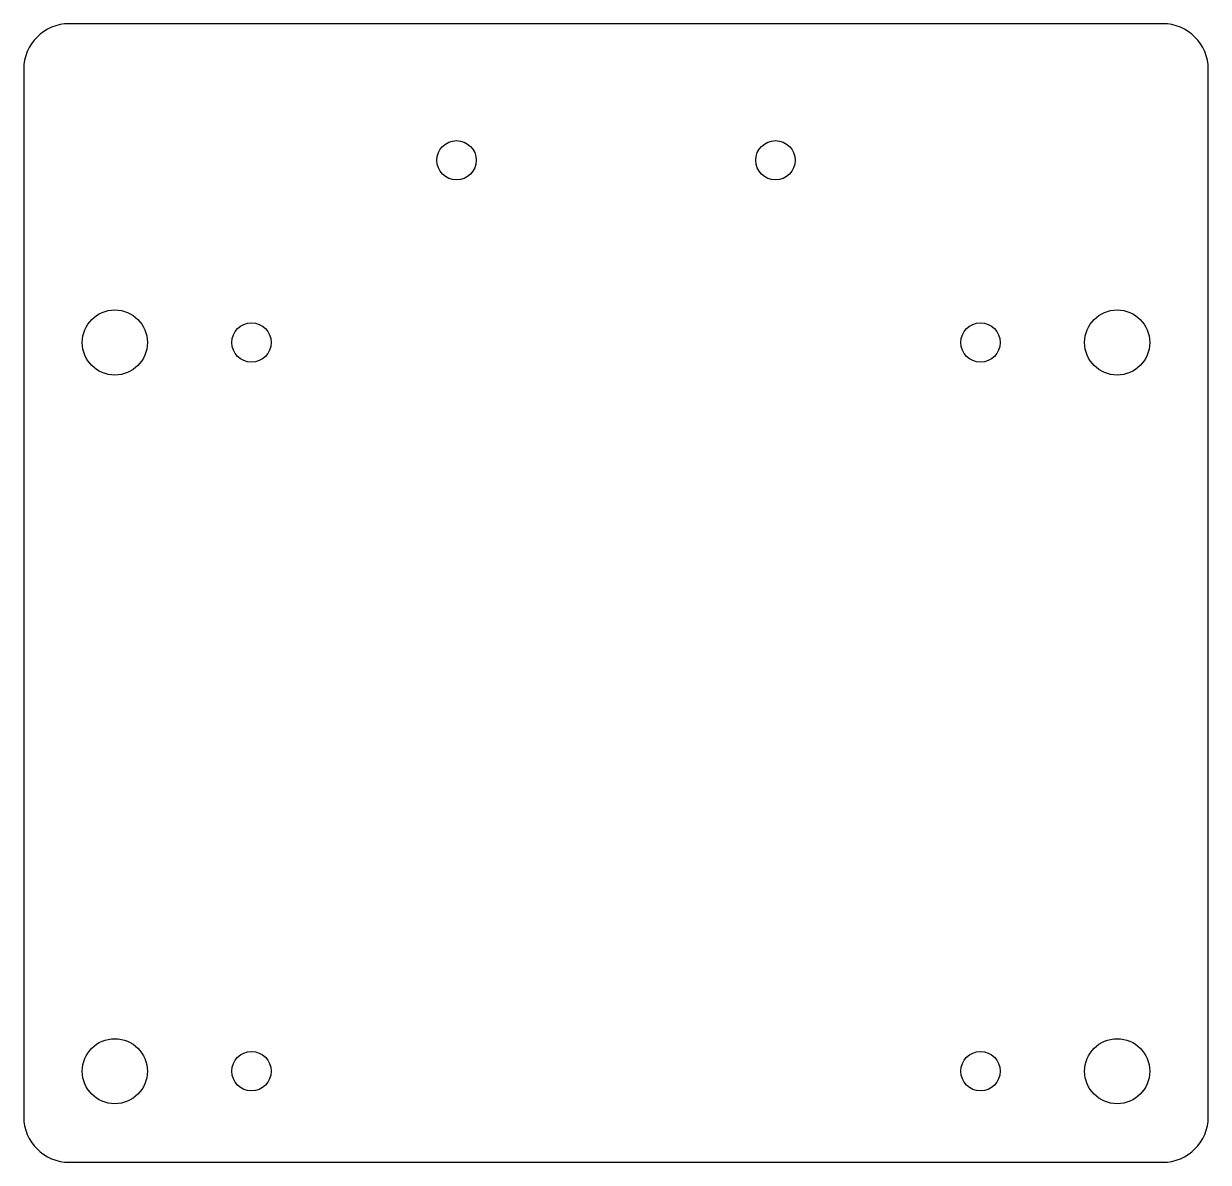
# Model space of a CAD drawing. Extents: x -65 to 65, y -50 to 75.
import ezdxf

# ---------------------------------------------------------------- set-up
doc = ezdxf.new("R2010")
doc.units = 0
doc.header["$MEASUREMENT"] = 0
doc.layers.add('VISIBLE', color=7, linetype='CONTINUOUS')

msp = doc.modelspace()

# ---------------------------------------------------------------- linework, layer by layer
at = {"layer": 'VISIBLE'}
for p, q in [((60, 75), (-60, 75)), ((-65, 70), (-65, -45)), ((65, -45), (65, 70)), ((-60, -50), (60, -50))]:
    msp.add_line(p, q, dxfattribs=at)
for centre, radius in [((-17.5, 60), 2.16), ((17.5, 60), 2.16), ((-55, 40), 3.57), ((55, 40), 3.57), ((-40, 40), 2.16), ((40, 40), 2.16), ((-55, -40), 3.57), ((55, -40), 3.57), ((-40, -40), 2.16), ((40, -40), 2.16)]:
    msp.add_circle(centre, radius, dxfattribs=at)
for centre, start, end in [((-60, 70), 90, 180), ((60, 70), 0, 90), ((-60, -45), 180, 270), ((60, -45), 270, 0)]:
    msp.add_arc(centre, 5, start, end, dxfattribs=at)

doc.saveas('drawing.dxf')
